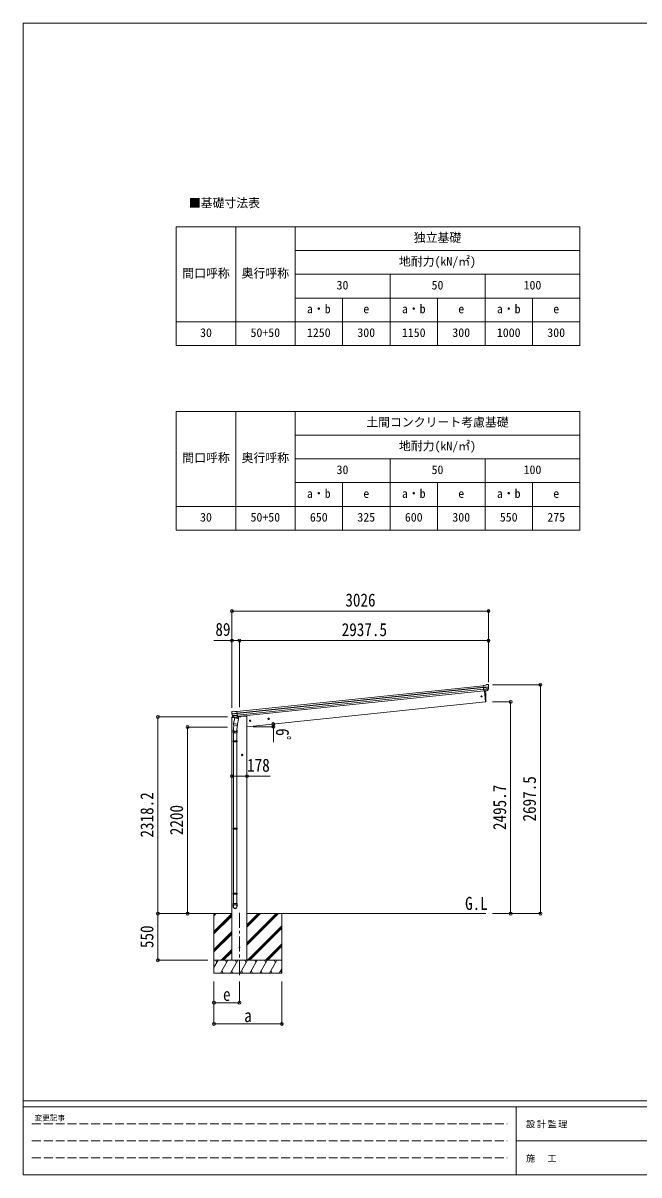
# Model space of a CAD drawing. Units: millimetres at full size, sheet at 1:35. Extents: x -9837 to 9837, y -6790 to 6790.
# Drawn here: x -9837 to -2574, y -6790 to 6790 of the extents above; entities that cross this region are included whole.
import ezdxf
from ezdxf.enums import TextEntityAlignment as Align

# ---------------------------------------------------------------- set-up
doc = ezdxf.new("R2010")
doc.units = ezdxf.units.MM
doc.header["$LTSCALE"] = 35
doc.header["$PDMODE"] = 32
doc.header["$PDSIZE"] = 35
doc.linetypes.add('CHAIN1', pattern=[8, 5, -1, 1, -1])
doc.linetypes.add('DASHED3', pattern=[4, 3, -1])
for name, color, linetype, lineweight in [('0-0_0', 7, 'Continuous', 9), ('0-1_本体', 5, 'CHAIN1', 9), ('0-3_ELV2', 4, 'Continuous', 9), ('0-6_OTH_LINE', 6, 'Continuous', 9), ('0-9_OUTLINE', 7, 'Continuous', 9), ('0-E_DET2', 7, 'Continuous', 18), ('0-F_PARTS1', 6, 'Continuous', 9), ('F-0_240', 7, 'Continuous', 9)]:
    doc.layers.add(name, color=color, linetype=linetype, lineweight=lineweight)
doc.layers.add('0-7_SHAPE', color=7, linetype='Continuous')
doc.styles.add('ＭＳ ゴシック', font='')
doc.styles.get('ＭＳ ゴシック').set_extended_font_data('MS Gothic')

msp = doc.modelspace()

# ---------------------------------------------------------------- linework, layer by layer
at = {"layer": '0-0_0'}
for p, q in [((-7825.59, -3709.22), (-7374.46, -3709.22)), ((-7585.46, -3709.22), (-7585.46, -4409.22)), ((-7585.46, -3736.6), (-7558.07, -3709.22)), ((-7585.46, -3722.46), (-7572.22, -3709.22)), ((-7585.46, -3920.45), (-7374.46, -3709.45)), ((-7585.46, -3934.59), (-7374.46, -3723.59)), ((-7585.46, -3948.73), (-7374.46, -3737.73)), ((-7196.46, -4080.23), (-6825.44, -3709.22)), ((-7196.46, -4051.95), (-6853.73, -3709.22)), ((-7196.46, -4066.09), (-6839.58, -3709.22)), ((-7196.46, -3868.1), (-7037.57, -3709.22)), ((-7196.46, -3853.96), (-7051.72, -3709.22)), ((-7196.46, -3839.82), (-7065.86, -3709.22)), ((-7196.46, -3709.22), (-4379, -3709.22)), ((-6785.46, -3709.22), (-6785.46, -4409.22)), ((-7585.46, -4132.58), (-7374.46, -3921.58)), ((-7585.46, -4146.72), (-7374.46, -3935.72)), ((-7191.6, -4259.22), (-6785.46, -3853.08)), ((-7177.45, -4259.22), (-6785.46, -3867.22)), ((-7163.31, -4259.22), (-6785.46, -3881.36)), ((-7585.46, -4160.86), (-7374.46, -3949.86)), ((-6979.46, -4259.22), (-6785.46, -4065.21)), ((-7499.96, -4259.22), (-7374.46, -4133.71)), ((-7485.82, -4259.22), (-7374.46, -4147.85)), ((-7471.68, -4259.22), (-7374.46, -4162)), ((-6965.32, -4259.22), (-6785.46, -4079.35)), ((-6951.18, -4259.22), (-6785.46, -4093.5)), ((-6785.46, -4259.22), (-7585.46, -4259.22)), ((-7585.46, -4343.05), (-7537.05, -4259.22)), ((-7552.06, -4285.2), (-7567.06, -4259.22)), ((-7508.19, -4409.22), (-7421.59, -4259.22)), ((-7436.59, -4285.2), (-7451.59, -4259.22)), ((-7392.72, -4409.22), (-7306.12, -4259.22)), ((-7321.12, -4285.2), (-7336.12, -4259.22)), ((-7277.25, -4409.22), (-7190.65, -4259.22)), ((-7205.65, -4285.2), (-7220.65, -4259.22)), ((-7161.78, -4409.22), (-7075.18, -4259.22)), ((-7090.18, -4285.2), (-7105.18, -4259.22)), ((-7046.31, -4409.22), (-6959.71, -4259.22)), ((-6989.71, -4259.22), (-6974.71, -4285.2)), ((-6930.84, -4409.22), (-6844.24, -4259.22)), ((-6859.24, -4285.2), (-6874.24, -4259.22)), ((-7585.46, -4409.22), (-6785.46, -4409.22)), ((-7493.19, -4383.24), (-7478.19, -4409.22)), ((-7377.72, -4383.24), (-7362.72, -4409.22)), ((-7262.25, -4383.24), (-7247.25, -4409.22)), ((-7146.78, -4383.24), (-7131.78, -4409.22)), ((-7031.31, -4383.24), (-7016.31, -4409.22)), ((-6915.84, -4383.24), (-6900.84, -4409.22)), ((-6815.37, -4409.22), (-6785.46, -4357.41)), ((-6800.37, -4383.24), (-6785.46, -4409.07))]:
    msp.add_line(p, q, dxfattribs=at)
at = {"layer": '0-1_本体'}
msp.add_line((-7285.46, -3700.23), (-7285.46, -4459.44), dxfattribs=at)
at = {"layer": '0-3_ELV2'}
for p, q in [((-7314.55, -1327.22), (-4410.39, -1021.98)), ((-7312.56, -1346.11), (-4408.4, -1040.87)), ((-7312.13, -1350.29), (-4407.96, -1045.05)), ((-7310.03, -1370.15), (-4405.87, -1064.91)), ((-4404.12, -1081.65), (-7308.28, -1386.89)), ((-4384.07, -1017.2), (-4410.6, -1019.99)), ((-4403.81, -1084.54), (-4410.6, -1019.99)), ((-4408.44, -1040.51), (-4348.7, -1034.24)), ((-4348.22, -1040.1), (-4407.82, -1046.37)), ((-4349.06, -1056.86), (-4406.09, -1062.85)), ((-4350.45, -1061.52), (-4405.62, -1067.32)), ((-4360.46, -1079.75), (-4403.84, -1084.31)), ((-4403.81, -1084.54), (-4393.87, -1083.49)), ((-4396.93, -1083.81), (-4383.54, -1211.2)), ((-4393.87, -1083.49), (-4393.59, -1083.56)), ((-4393.59, -1083.56), (-4368.26, -1080.89)), ((-4384.07, -1017.2), (-4372.47, -1010.23)), ((-4371.24, -1009.82), (-4357.76, -1008.4)), ((-4368.26, -1080.89), (-4368.01, -1080.77)), ((-4368.01, -1080.77), (-4360.32, -1079.97)), ((-4359.01, -1078.1), (-4349.56, -1059.8)), ((-4357.95, -1078.53), (-4347.83, -1060.27)), ((-4354.09, -1009.49), (-4354.09, -1009.48)), ((-4354.09, -1009.49), (-4348.91, -1013.68)), ((-4347.52, -1017.38), (-4347.83, -1015.53)), ((-4383.54, -1211.2), (-7196.46, -1506.85)), ((-4383.54, -1211.2), (-4381.49, -1210.92)), ((-7376.99, -1335.79), (-7377.07, -1333.91)), ((-7375.71, -1331.02), (-7376.4, -1331.88)), ((-7372.21, -1326.7), (-7375.71, -1331.02)), ((-7312.6, -1345.75), (-7372.34, -1352.03)), ((-7372.21, -1326.7), (-7372.21, -1326.7)), ((-7371.59, -1357.87), (-7311.98, -1351.61)), ((-7368.85, -1324.88), (-7368.85, -1324.88)), ((-7341.28, -1328.01), (-7314.76, -1325.22)), ((-7307.97, -1389.78), (-7314.76, -1325.22)), ((-7376.7, -1394.38), (-7377.6, -1401.21)), ((-7377.6, -1401.21), (-7343.87, -1397.66)), ((-7374.46, -4259.22), (-7374.46, -1400.88)), ((-7357.19, -1390.02), (-7374.04, -1391.79)), ((-7354.08, -1393.43), (-7367.77, -1377.68)), ((-7367.28, -1374.09), (-7310.25, -1368.09)), ((-7353.14, -1392.79), (-7366.18, -1376.86)), ((-7364.96, -1378.36), (-7309.78, -1372.56)), ((-7343.77, -1393.54), (-7351.47, -1394.35)), ((-7351.37, -1394.11), (-7308, -1389.55)), ((-7350.62, -1394.35), (-7349.06, -1394.19)), ((-7349.06, -1394.19), (-7311.52, -1390.24)), ((-7343.5, -1393.6), (-7343.77, -1393.54)), ((-7318.17, -1390.94), (-7343.5, -1393.6)), ((-7317.92, -1390.82), (-7318.17, -1390.94)), ((-7307.97, -1389.78), (-7317.92, -1390.82)), ((-7311.52, -1390.24), (-7309.95, -1390.08)), ((-7303.85, -1393.46), (-7274.59, -1390.38)), ((-7269.73, -1382.83), (-7270.15, -1386.06)), ((-7238.96, -1380.22), (-7269.81, -1383.46)), ((-7196.46, -1380.22), (-7238.96, -1380.22)), ((-7196.46, -4259.22), (-7196.46, -1380.22)), ((-7160.52, -1428.16), (-7166.6, -1432.57)), ((-7153.67, -1431.21), (-7160.52, -1428.16)), ((-7158.96, -1443.09), (-7152.88, -1438.68)), ((-7152.88, -1438.68), (-7153.67, -1431.21)), ((-6941.73, -1405.17), (-6947.8, -1409.58)), ((-6934.87, -1408.22), (-6941.73, -1405.17)), ((-6940.16, -1420.09), (-6934.09, -1415.68)), ((-6934.09, -1415.68), (-6934.87, -1408.22)), ((-7252.96, -1831.26), (-7259.46, -1835.02)), ((-7259.46, -1835.02), (-7259.46, -1842.52)), ((-7259.46, -1842.52), (-7252.96, -1846.28)), ((-7246.46, -1835.02), (-7252.96, -1831.26))]:
    msp.add_line(p, q, dxfattribs=at)
for points in [[(-7355.36, -1323.46), (-7355.36, -1323.46), (-7368.85, -1324.88)], [(-7341.28, -1328.01), (-7354.07, -1323.61), (-7354.07, -1323.61)], [(-7166.6, -1432.57), (-7165.81, -1440.04), (-7158.96, -1443.09)], [(-6947.8, -1409.58), (-6947.02, -1417.04), (-6940.16, -1420.09)], [(-7252.96, -1846.28), (-7246.46, -1842.52), (-7246.46, -1835.02)]]:
    msp.add_lwpolyline(points, dxfattribs=at)
for centre, radius in [((-4430.33, -1148.65), 6.5), ((-7159.74, -1435.63), 8.5), ((-7159.74, -1435.63), 7.7), ((-7159.74, -1435.63), 6.5), ((-6940.94, -1412.63), 8.5), ((-6940.94, -1412.63), 7.7), ((-6940.94, -1412.63), 6.5), ((-7252.96, -1838.77), 8.5), ((-7252.96, -1838.77), 7.7), ((-7252.96, -1838.77), 6.5), ((-7285.46, -4109.22), 4.5)]:
    msp.add_circle(centre, radius, dxfattribs=at)
for centre, radius, start, end in [((-5278.14, -1171), 900, 357.63919, 5.64987), ((-4370.93, -1012.8), 3, 96.02369, 120.97631), ((-4360.57, -1077.08), 2.99, 285.2717, 331.00739), ((-4357.24, -1013.37), 5, 51.04426, 95.95574), ((-4541.08, -1039.03), 192.44, 1.4271, 6.57578), ((-4352.22, -1058.42), 3, 332.69111, 354.20009), ((-4548.42, -1038.49), 200.2, 354.20009, 359.53883), ((-4303.43, -1032.12), 45.32, 182.67122, 185.64518), ((-4348.03, -1041.44), 1.35, 95.1605, 97.91927), ((-4345.43, -1039.89), 2.74, 179.02151, 184.43412), ((-4350.46, -1058.81), 3, 331, 354.13916), ((-4548.42, -1038.49), 202, 354.13916, 6), ((-4381.9, -1207.95), 3, 278, 357.63919), ((-7176.1, -1314.67), 202, 186, 197.86084), ((-7183.17, -1316.72), 192.44, 185.42422, 190.5729), ((-7417.06, -1359.38), 45.32, 6.35482, 9.32878), ((-7368.32, -1329.85), 5, 96.04426, 140.95574), ((-7374.36, -1358.24), 2.74, 7.56588, 12.97849), ((-7371.49, -1359.22), 1.35, 94.08073, 96.8395), ((-7176.1, -1314.67), 200.2, 192.46117, 197.79991), ((-7355.05, -1326.44), 3, 71.02369, 95.97631), ((-7373.73, -1394.77), 3, 96, 172.5), ((-7365.51, -1375.71), 3, 197.86084, 221), ((-7363.86, -1374.96), 3, 197.79991, 219.30889), ((-7351.82, -1391.47), 2.99, 220.99261, 266.7283), ((-7350.67, -1393.86), 0.5, 240.73754, 276), ((-7310.01, -1389.58), 0.5, 276, 311.26246), ((-7275.11, -1385.41), 5, 276, 352.5)]:
    msp.add_arc(centre, radius, start, end, dxfattribs=at)
for centre, major_axis, ratio, start_param, end_param in [((-4360.77, -1076.78), (-0.11, 3), 0.642905, 3.24593831, 4.20392797), ((-4360.64, -1076.98), (1.66, -2.51), 0.997631, 5.80419048, 5.89294842), ((-4360.71, -1076.87), (3.53, -2.11), 0.650902, 5.25614477, 5.32895537), ((-4358.34, -1076.52), (1.08, 3.13), 0.040856, 2.11350352, 2.14162489), ((-4349.78, -1016.98), (-0.87, 5.91), 0.020485, 0.67143203, 1.56913061), ((-4355.18, -1012.47), (5.88, -1.31), 0.24881, 0.46058498, 0.46410383), ((-4350.8, -1016.01), (-2.34, 1.9), 0.995767, 3.98597162, 4.71238898), ((-4546.11, -1060.44), (-20.92, 199.05), 0.994373, 4.71137894, 4.7277536), ((-7374.07, -1333.77), (1.9, 2.34), 0.995767, 1.57079633, 2.29721369), ((-7370.53, -1329.39), (-5.48, -2.51), 0.24881, 5.81908147, 5.82260033), ((-7374.86, -1334.93), (-0.38, 5.97), 0.020485, 4.7140547, 5.61175327), ((-7173.79, -1336.62), (-20.92, 199.05), 0.994373, 1.55543171, 1.57180637), ((-7173.79, -1336.62), (-20.92, 199.05), 0.994373, 4.71137894, 4.7277536), ((-7354.12, -1391.39), (-1.71, 2.84), 0.040856, 4.14156042, 4.16968179), ((-7351.69, -1391.13), (-0.51, 2.96), 0.642905, 2.07925734, 3.03724699), ((-7351.73, -1391.24), (-3.02, -2.79), 0.650902, 0.95422993, 1.02704053), ((-7351.77, -1391.36), (-1.1, -2.8), 0.997631, 0.39023689, 0.47899483)]:
    msp.add_ellipse(centre, major_axis=major_axis, ratio=ratio, start_param=start_param, end_param=end_param, dxfattribs=at)
at = {"layer": '0-6_OTH_LINE'}
for p, q in [((-7374.46, -142.16), (-7374.46, -1283.24)), ((-7374.46, -142.16), (-4348.36, -142.16)), ((-4348.36, -142.16), (-4348.36, -979.34)), ((-7374.46, -491.16), (-7587.98, -491.16)), ((-7374.46, -491.16), (-7374.46, -979.34)), ((-7285.86, -491.16), (-7285.86, -1275.07)), ((-4348.36, -491.16), (-7285.86, -491.16)), ((-4348.36, -491.16), (-4348.36, -979.34)), ((-3736.21, -1011.72), (-4300.08, -1011.72)), ((-3736.21, -1011.72), (-3736.21, -3709.22)), ((-4087.21, -1213.52), (-4300.08, -1213.52)), ((-4087.21, -1213.52), (-4087.21, -3709.22)), ((-8246.71, -3709.22), (-8246.71, -1391.02)), ((-8246.71, -1391.02), (-7424.96, -1391.02)), ((-7897.71, -3709.22), (-7897.71, -1509.22)), ((-7897.71, -1509.22), (-7424.96, -1509.22)), ((-7196.46, -2088.77), (-7374.46, -2088.77)), ((-8246.71, -3709.22), (-7656.32, -3709.22)), ((-8246.71, -4259.22), (-8246.71, -3709.22)), ((-7897.71, -3709.22), (-7656.32, -3709.22)), ((-4087.21, -3709.22), (-4300.08, -3709.22)), ((-3736.21, -3709.22), (-4300.08, -3709.22)), ((-8246.71, -4259.22), (-7656.32, -4259.22)), ((-7585.46, -5009.22), (-7585.46, -4510.22)), ((-7585.46, -4759.22), (-7585.46, -4510.22)), ((-7285.46, -4759.22), (-7285.46, -4510.22)), ((-6785.46, -5009.22), (-6785.46, -4510.22)), ((-7585.46, -4759.22), (-7285.46, -4759.22)), ((-7585.46, -5009.22), (-6785.46, -5009.22))]:
    msp.add_line(p, q, dxfattribs=at)
at = {"layer": '0-6_OTH_LINE', "lineweight": 18}
for p, q in [((-6884.3, -1506.85), (-7122.09, -1506.85)), ((-6884.3, -1506.85), (-6884.3, -1688.36)), ((-7196.46, -2088.77), (-6924.41, -2088.77))]:
    msp.add_line(p, q, dxfattribs=at)
at = {"layer": '0-6_OTH_LINE'}
msp.add_arc((-7122.09, -1506.85), 237.79, 0, 7.8733, dxfattribs=at)
for p in [(-7374.46, -142.16), (-4348.36, -142.16), (-7374.46, -491.16), (-7285.86, -491.16), (-4348.36, -491.16), (-3736.21, -1011.72), (-4087.21, -1213.52), (-8246.71, -1391.02), (-7897.71, -1509.22), (-6886.54, -1474.28), (-6884.3, -1506.85), (-7374.46, -2088.77), (-7196.46, -2088.77), (-8246.71, -3709.22), (-7897.71, -3709.22), (-4087.21, -3709.22), (-3736.21, -3709.22), (-8246.71, -4259.22), (-7585.46, -4759.22), (-7285.46, -4759.22), (-7585.46, -5009.22), (-6785.46, -5009.22)]:
    msp.add_point(p, dxfattribs=at)
at = {"layer": '0-9_OUTLINE'}
for p, q in [((-7351.59, -1483.66), (-7357.15, -1539.38)), ((-7356.48, -1480.62), (-7353.98, -1468.37)), ((-7356.26, -1482.02), (-7356.26, -1482.02)), ((-7354.93, -1482.98), (-7313.97, -1491.31)), ((-7340.64, -1402.72), (-7354, -1468.37)), ((-7309.12, -1477.5), (-7354, -1468.37)), ((-7350.62, -1394.35), (-7309.95, -1390.08)), ((-7347.26, -1394.65), (-7347.41, -1395.38)), ((-7346.8, -1396.51), (-7322.05, -1406.26)), ((-7295.76, -1411.85), (-7340.64, -1402.72)), ((-7338.46, -1399.8), (-7339.12, -1403.02)), ((-7317.66, -1391.27), (-7320.58, -1405.62)), ((-7308.68, -1475.36), (-7315.33, -1543.11)), ((-7309.13, -1477.5), (-7311.67, -1489.97)), ((-7309.12, -1477.5), (-7295.76, -1411.85)), ((-7308.14, -1388.19), (-7307.21, -1388.38)), ((-7307.21, -1388.38), (-7296.01, -1405.31)), ((-7296.01, -1405.31), (-7297.28, -1411.54)), ((-7359.3, -1576.54), (-7359.3, -1542.19)), ((-7313.3, -1576.54), (-7359.3, -1576.54)), ((-7357.3, -1576.54), (-7357.3, -1673.29)), ((-7315.3, -1576.54), (-7315.3, -1673.29)), ((-7313.3, -1541.89), (-7313.3, -1576.54)), ((-7359.3, -1675.29), (-7358.3, -1673.29)), ((-7313.3, -1675.29), (-7359.3, -1675.29)), ((-7313.3, -1683.29), (-7359.3, -1683.29)), ((-7314.3, -1673.29), (-7358.3, -1673.29)), ((-7314.3, -1685.29), (-7358.3, -1685.29)), ((-7357.3, -1685.29), (-7357.3, -2701.97)), ((-7315.3, -1685.29), (-7315.3, -2701.97)), ((-7313.3, -1675.29), (-7314.3, -1673.29)), ((-7313.3, -1683.29), (-7314.3, -1685.29)), ((-7313.3, -1675.29), (-7313.3, -1683.29)), ((-7359.3, -2703.97), (-7358.3, -2701.97)), ((-7313.3, -2703.97), (-7359.3, -2703.97)), ((-7313.3, -2711.97), (-7359.3, -2711.97)), ((-7314.3, -2701.97), (-7358.3, -2701.97)), ((-7314.3, -2713.97), (-7358.3, -2713.97)), ((-7357.3, -2713.97), (-7357.3, -3469.66)), ((-7315.3, -2713.97), (-7315.3, -3469.66)), ((-7313.3, -2703.97), (-7314.3, -2701.97)), ((-7313.3, -2711.97), (-7314.3, -2713.97)), ((-7313.3, -2703.97), (-7313.3, -2711.97)), ((-7359.3, -3471.66), (-7358.3, -3469.66)), ((-7313.3, -3471.66), (-7359.3, -3471.66)), ((-7313.3, -3479.66), (-7359.3, -3479.66)), ((-7314.3, -3469.66), (-7358.3, -3469.66)), ((-7314.3, -3481.66), (-7358.3, -3481.66)), ((-7357.3, -3481.66), (-7357.3, -3591.66)), ((-7315.3, -3481.66), (-7315.3, -3591.66)), ((-7313.3, -3471.66), (-7314.3, -3469.66)), ((-7313.3, -3479.66), (-7314.3, -3481.66)), ((-7313.3, -3471.66), (-7313.3, -3479.66)), ((-7359.3, -3625.8), (-7359.3, -3591.66)), ((-7313.3, -3591.66), (-7359.3, -3591.66)), ((-7313.3, -3625.8), (-7313.3, -3591.66))]:
    msp.add_line(p, q, dxfattribs=at)
for points in [[(-7359.3, -1675.29), (-7359.3, -1683.29), (-7358.3, -1685.29)], [(-7359.3, -2703.97), (-7359.3, -2711.97), (-7358.3, -2713.97)], [(-7359.3, -3471.66), (-7359.3, -3479.66), (-7358.3, -3481.66)]]:
    msp.add_lwpolyline(points, dxfattribs=at)
for centre, radius, start, end in [((-7354.57, -1481.04), 1.95, 167.54017, 209.97766), ((-7354.53, -1481.02), 2, 209.90962, 258.5), ((-7350.67, -1393.86), 0.5, 240.73754, 276), ((-7347.75, -1394.55), 0.5, 348.5, 96), ((-7346.43, -1395.58), 1, 168.5, 248.5), ((-7321.57, -1405.35), 1.03, 242.53897, 344.46569), ((-7317.07, -1391.43), 0.604, 93.09842, 164.70595), ((-7313.57, -1489.35), 2, 258.5, 341.96843), ((-7310.01, -1389.58), 0.5, 276, 311.26246), ((-7329.3, -1542.19), 30, 177.45142, 180)]:
    msp.add_arc(centre, radius, start, end, dxfattribs=at)
for centre, major_axis, ratio, start_param, end_param in [((-7336.3, -1541.89), (23, 0), 0.996195, 2.62193603, 6.60747969), ((-7336.3, -1541.89), (21, 0), 0.996195, 3.02154981, 6.2247991), ((-7336.3, -3624.06), (-23, 0), 0.996195, 3.14159265, 6.28318531), ((-7336.3, -3625.8), (-23, 0), 0.996195, 3.14159265, 6.28318531), ((-7336.3, -3625.8), (0, -23.43), 0.981806, 4.71238898, 7.85398163)]:
    msp.add_ellipse(centre, major_axis=major_axis, ratio=ratio, start_param=start_param, end_param=end_param, dxfattribs=at)
msp.add_ellipse((-7336.3, -3625.8), major_axis=(21, 0), ratio=0.996195, dxfattribs=at)
at = {"layer": '0-E_DET2'}
for p, q in [((-8029.64, 4388.02), (-8029.64, 2988.02)), ((-8029.64, 4388.02), (-3269.64, 4388.02)), ((-7329.64, 4388.02), (-7329.64, 2988.02)), ((-6629.64, 4388.02), (-6629.64, 2988.02)), ((-3269.64, 4388.02), (-3269.64, 2988.02)), ((-6629.64, 4108.02), (-3269.64, 4108.02)), ((-6629.64, 3828.02), (-3269.64, 3828.02)), ((-5509.64, 3828.02), (-5509.64, 2988.02)), ((-4389.64, 3828.02), (-4389.64, 2988.02)), ((-6629.64, 3548.02), (-3269.64, 3548.02)), ((-6069.64, 3548.02), (-6069.64, 2988.02)), ((-4949.64, 3548.02), (-4949.64, 2988.02)), ((-3829.64, 3548.02), (-3829.64, 2988.02)), ((-8029.64, 3268.02), (-3269.64, 3268.02)), ((-8029.64, 2988.02), (-3269.64, 2988.02)), ((-8029.64, 2211.82), (-8029.64, 811.82)), ((-8029.64, 2211.82), (-3269.64, 2211.82)), ((-7329.64, 2211.82), (-7329.64, 811.82)), ((-6629.64, 2211.82), (-6629.64, 811.82)), ((-3269.64, 2211.82), (-3269.64, 811.82)), ((-6629.64, 1931.82), (-3269.64, 1931.82)), ((-6629.64, 1651.82), (-3269.64, 1651.82)), ((-5509.64, 1651.82), (-5509.64, 811.82)), ((-4389.64, 1651.82), (-4389.64, 811.82)), ((-6629.64, 1371.82), (-3269.64, 1371.82)), ((-6069.64, 1371.82), (-6069.64, 811.82)), ((-4949.64, 1371.82), (-4949.64, 811.82)), ((-3829.64, 1371.82), (-3829.64, 811.82)), ((-8029.64, 1091.82), (-3269.64, 1091.82)), ((-8029.64, 811.82), (-3269.64, 811.82))]:
    msp.add_line(p, q, dxfattribs=at)
at = {"layer": '0-F_PARTS1'}
msp.add_line((-7285.86, -491.16), (-7374.46, -491.16), dxfattribs=at)
for p in [(-7374.46, -491.16), (-7285.86, -491.16)]:
    msp.add_point(p, dxfattribs=at)
at = {"layer": 'F-0_240', "color": 5}
for p, q in [((-9837.4, 6790), (-9837.4, -6790)), ((-9837.4, 6790), (9342.6, 6790)), ((-9837.4, -5915), (9342.6, -5915)), ((-9837.4, -5985), (6231.38, -5985)), ((-4023.62, -5985), (-4023.62, -6790)), ((-4023.62, -6387.5), (3151.38, -6387.5)), ((-9837.4, -6790), (9342.6, -6790))]:
    msp.add_line(p, q, dxfattribs=at)
at = {"layer": 'F-0_240', "color": 4, "linetype": 'DASHED3'}
for p, q in [((-9732.4, -6186.25), (-4128.62, -6186.25)), ((-9732.4, -6387.5), (-4128.62, -6387.5)), ((-9732.4, -6588.75), (-4128.62, -6588.75))]:
    msp.add_line(p, q, dxfattribs=at)

# ---------------------------------------------------------------- texts
at = {"layer": '0-6_OTH_LINE', "color": 7, "style": 'ＭＳ ゴシック', "width": 0.85}
for s, p in [('3026', (-6036.41, -135.16)), ('2937.5', (-6079.61, -484.16)), ('178', (-7195.03, -2082.85)), ('e', (-7479.21, -4784.22)), ('a', (-7229.21, -5034.22))]:
    msp.add_text(s, height=154, dxfattribs=at).set_placement(p, align=Align.BOTTOM_LEFT)
for s, rotation, p in [('6ﾟ', 270, (-6899.76, -1525.88)), ('2697.5', 90, (-3743.21, -2622.97)), ('2318.2', 90, (-8253.71, -2812.62)), ('2495.7', 90, (-4094.21, -2723.87)), ('2200', 90, (-7904.71, -2784.22)), ('550', 90, (-8253.71, -4115.47))]:
    msp.add_text(s, height=154, rotation=rotation, dxfattribs=at).set_placement(p, align=Align.BOTTOM_LEFT)
at = {"layer": '0-7_SHAPE', "style": 'ＭＳ ゴシック', "width": 0.85}
msp.add_text('G.L', height=154, dxfattribs=at).set_placement((-4624.72, -3711.42), align=Align.BOTTOM_LEFT)
at = {"layer": '0-E_DET2', "style": 'ＭＳ ゴシック'}
for s, p in [('■基礎寸法表', (-7882.22, 4586.03)), ('独立基礎', (-5229.64, 4178.02)), ('地耐力(kN/㎡)', (-5404.64, 3898.02)), ('間口呼称', (-7959.64, 3758.02)), ('奥行呼称', (-7259.64, 3758.02)), ('30', (-6139.64, 3618.02)), ('50', (-5019.64, 3618.02)), ('100', (-3934.64, 3618.02)), ('a・b', (-6489.64, 3338.02)), ('e', (-5824.64, 3338.02)), ('a・b', (-5369.64, 3338.02)), ('e', (-4704.64, 3338.02)), ('a・b', (-4249.64, 3338.02)), ('e', (-3584.64, 3338.02)), ('30', (-7749.64, 3058.02)), ('50+50', (-7154.64, 3058.02)), ('1250', (-6489.64, 3058.02)), ('300', (-5894.64, 3058.02)), ('1150', (-5369.64, 3058.02)), ('300', (-4774.64, 3058.02)), ('1000', (-4249.64, 3058.02)), ('300', (-3654.64, 3058.02)), ('土間コンクリート考慮基礎', (-5789.64, 2001.82)), ('地耐力(kN/㎡)', (-5404.64, 1721.82)), ('間口呼称', (-7959.64, 1581.82)), ('奥行呼称', (-7259.64, 1581.82)), ('30', (-6139.64, 1441.82)), ('50', (-5019.64, 1441.82)), ('100', (-3934.64, 1441.82)), ('a・b', (-6489.64, 1161.82)), ('e', (-5824.64, 1161.82)), ('a・b', (-5369.64, 1161.82)), ('e', (-4704.64, 1161.82)), ('a・b', (-4249.64, 1161.82)), ('e', (-3584.64, 1161.82)), ('30', (-7749.64, 881.82)), ('50+50', (-7154.64, 881.82)), ('650', (-6454.64, 881.82)), ('325', (-5894.64, 881.82)), ('600', (-5334.64, 881.82)), ('300', (-4774.64, 881.82)), ('550', (-4214.64, 881.82)), ('275', (-3654.64, 881.82))]:
    msp.add_text(s, height=102.6, dxfattribs=at).set_placement(p, align=Align.BOTTOM_LEFT)
at = {"layer": '0-F_PARTS1', "color": 7, "style": 'ＭＳ ゴシック', "width": 0.85}
msp.add_text('89', height=154, dxfattribs=at).set_placement((-7569.09, -481.37), align=Align.BOTTOM_LEFT)
at = {"layer": 'F-0_240', "style": 'ＭＳ ゴシック'}
msp.add_text('変更記事', height=64.15, dxfattribs=at).set_placement((-9700.64, -6168.75), align=Align.BOTTOM_LEFT)
at = {"layer": 'F-0_240', "char_height": 76.98, "attachment_point": 7, "style": 'ＭＳ ゴシック'}
for s, insert in [('\\T1.17;設計監理', (-3905.41, -6238.75)), ('\\T1.17;施\u3000工', (-3905.41, -6641.25))]:
    msp.add_mtext(s, dxfattribs=dict(at, insert=insert))

doc.saveas('drawing.dxf')
